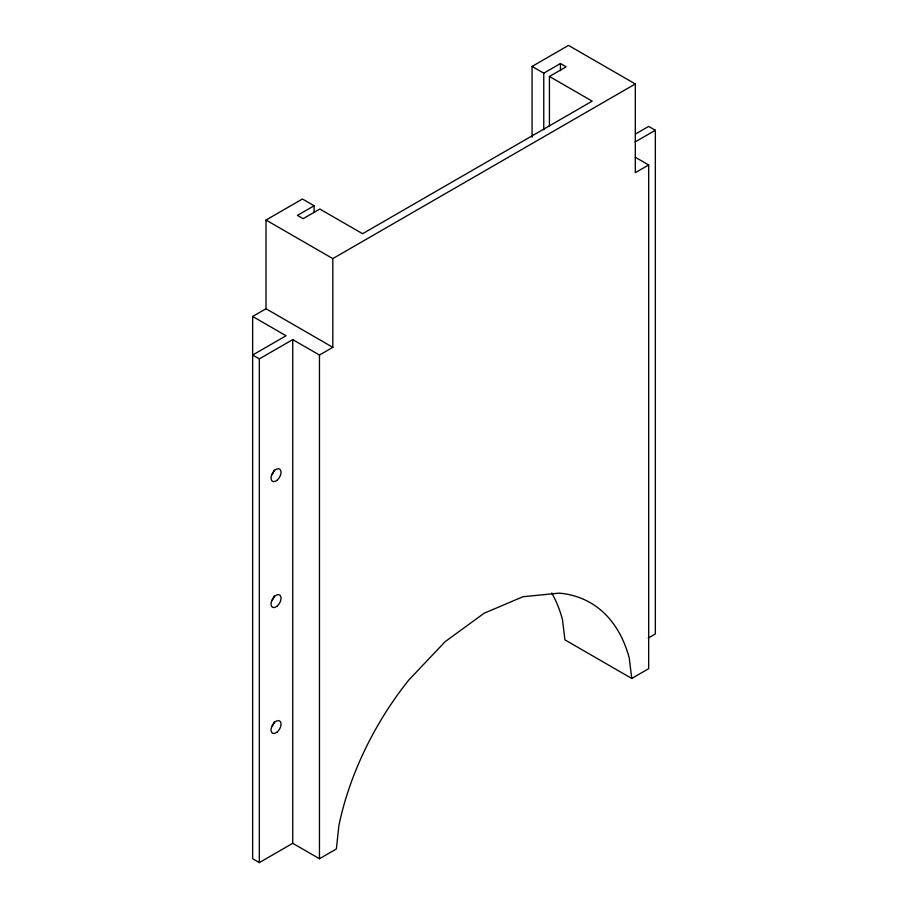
<?xml version="1.0" encoding="UTF-8"?>
<svg xmlns="http://www.w3.org/2000/svg" width="908" height="908" viewBox="0 0 908 908"><rect width="100%" height="100%" fill="white"/><g stroke="black" fill="none" stroke-linecap="round" stroke-linejoin="round"><path stroke-width="1.36" d="M551.724 593.049A212.586 122.739 -60 0 1 562.449 619.528L564.935 639.868L631.752 678.446L648.675 668.674L648.675 164.972L635.305 172.69L635.305 83.967L332.816 258.61L332.816 347.333L266.01 308.754L266.01 220.042L302.443 199.011L314.134 205.753L314.134 212.506M532.065 137.267L532.065 66.432L568.499 45.4L635.305 83.967M314.134 205.753L297.427 215.4L303.113 218.68L319.809 209.033L362.576 233.719L592.198 101.151L549.442 76.465L549.442 126.019M532.065 66.432L543.756 73.185L560.463 63.537L566.138 66.817L549.442 76.465M631.752 678.446L629.267 658.096A212.586 122.739 -60 0 0 559.226 593.14L522.974 596.726L484.066 613.275L445.158 641.65L408.906 679.922A212.586 122.739 -60 0 0 338.866 825.758L336.38 848.969L319.457 858.741L292.739 843.316L259.325 862.6L252.651 858.741L252.651 316.472L266.01 308.754M635.543 133.975L648.675 126.405L655.349 130.264L655.349 633.954L648.199 638.086M252.651 316.472L286.054 335.756L252.651 355.039L259.325 358.898L292.739 339.615L319.457 355.039L332.816 347.333M635.067 141.966L655.349 130.264M635.305 157.266L648.675 164.972M266.01 220.042L332.816 258.61M560.463 63.537L560.463 70.62M543.756 73.185L543.756 129.821M319.457 355.039L319.457 858.741M292.739 339.615L292.739 843.316M259.325 358.898L259.325 862.6M274.193 470.026A7.082 4.086 -60 0 1 271.855 474.895M274.193 595.954A7.082 4.086 -60 0 1 271.855 600.812M274.193 721.883A7.082 4.086 -60 0 1 271.855 726.74M277.326 480.026A7.082 4.086 -60 0 0 279.573 469.05A7.082 4.086 -60 0 0 271.197 476.484A7.082 4.086 -60 0 0 277.326 480.026M277.326 605.942A7.082 4.086 -60 0 0 279.573 594.967A7.082 4.086 -60 0 0 271.197 602.401A7.082 4.086 -60 0 0 277.326 605.942M277.326 731.871A7.082 4.086 -60 0 0 279.573 720.895A7.082 4.086 -60 0 0 271.197 728.33A7.082 4.086 -60 0 0 277.326 731.871"/></g></svg>
